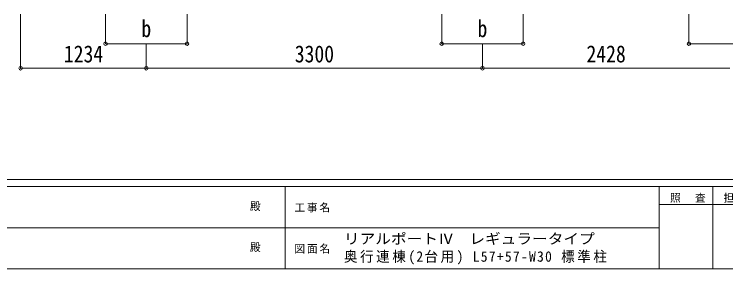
# Model space of a CAD drawing. Units: millimetres at full size. Extents: x -9783 to 9892, y -6828 to 6752.
# Drawn here: x -3128 to 3858, y -6828 to -4334 of the extents above; entities that cross this region are included whole.
import ezdxf
from ezdxf.enums import TextEntityAlignment as Align

# ---------------------------------------------------------------- set-up
doc = ezdxf.new("R2010")
doc.units = ezdxf.units.MM
doc.header["$LTSCALE"] = 35
doc.header["$PDMODE"] = 32
doc.header["$PDSIZE"] = 35
doc.layers.add('0-A_寸法', color=6, linetype='Continuous', lineweight=9)
doc.layers.add('F-0_240', color=7, linetype='Continuous', lineweight=9)
doc.styles.add('ＭＳ ゴシック', font='')
doc.styles.get('ＭＳ ゴシック').set_extended_font_data('MS Gothic')

msp = doc.modelspace()

# ---------------------------------------------------------------- linework, layer by layer
at = {"layer": '0-A_寸法'}
for p, q in [((-3065.01, -4862.55), (-3065.01, -4333.6)), ((-2231.01, -4622.57), (-2231.01, -4333.6)), ((-1431.01, -4622.57), (-1431.01, -4333.6)), ((1068.99, -4622.57), (1068.99, -4333.6)), ((1868.99, -4622.57), (1868.99, -4333.6)), ((3496.99, -4622.57), (3496.99, -4333.6)), ((-2231.01, -4622.57), (-1431.01, -4622.57)), ((-1831.01, -4862.55), (-1831.01, -4622.57)), ((1068.99, -4622.57), (1868.99, -4622.57)), ((1468.99, -4862.55), (1468.99, -4622.57)), ((4296.99, -4622.57), (3496.99, -4622.57)), ((-3065.01, -4862.55), (-1831.01, -4862.55)), ((-1831.01, -4862.55), (1468.99, -4862.55)), ((1468.99, -4862.55), (3896.99, -4862.55))]:
    msp.add_line(p, q, dxfattribs=at)
for p in [(-2231.01, -4622.57), (-1431.01, -4622.57), (1068.99, -4622.57), (1868.99, -4622.57), (3496.99, -4622.57), (-3065.01, -4862.55), (-1831.01, -4862.55), (1468.99, -4862.55)]:
    msp.add_point(p, dxfattribs=at)
at = {"layer": 'F-0_240', "color": 5}
for p, q in [((-9783.03, -5953.1), (9396.97, -5953.1)), ((-9783.03, -6023.1), (6285.75, -6023.1)), ((-469.25, -6023.1), (-469.25, -6828.1)), ((3205.75, -6023.1), (3205.75, -6828.1)), ((3730.75, -6023.1), (3730.75, -6828.1)), ((3205.75, -6198.1), (5305.75, -6198.1)), ((-3969.25, -6425.6), (3205.75, -6425.6)), ((-9783.03, -6828.1), (9396.97, -6828.1))]:
    msp.add_line(p, q, dxfattribs=at)

# ---------------------------------------------------------------- texts
at = {"layer": '0-A_寸法', "color": 7, "style": 'ＭＳ ゴシック', "width": 0.85}
for s, p in [('b', (-1879.13, -4608.19)), ('b', (1420.87, -4608.19)), ('1234', (-2640.51, -4855.55)), ('3300', (-373.51, -4855.55)), ('2428', (2490.49, -4855.55))]:
    msp.add_text(s, height=166.8, dxfattribs=at).set_placement(p, align=Align.BOTTOM_LEFT)
at = {"layer": 'F-0_240', "style": 'ＭＳ ゴシック'}
for p in [(-814.24, -6276.85), (-814.24, -6679.35)]:
    msp.add_text('殿', height=76.98, dxfattribs=at).set_placement(p, align=Align.BOTTOM_LEFT)
at = {"layer": 'F-0_240', "style": 'ＭＳ ゴシック', "width": 1.1}
msp.add_text('リアルポートⅣ\u3000レギュラータイプ', height=102.6, dxfattribs=at).set_placement((109.35, -6616.22), align=Align.BOTTOM_LEFT)
at = {"layer": 'F-0_240', "attachment_point": 7, "style": 'ＭＳ ゴシック'}
for s, insert, char_height in [('\\T1.17;照\u3000査', (3310.76, -6180.6), 76.98), ('\\T1.17;担\u3000当', (3835.76, -6180.6), 76.98), ('\\T1.17;工事名', (-376.96, -6276.85), 76.98), ('\\T1.17;図面名', (-376.96, -6679.35), 76.98), ('\\T1.19;\\W0.95;奥行連棟(2台用)\\~L57+57-W30\\~標準柱', (109.2, -6786.55), 102.6)]:
    msp.add_mtext(s, dxfattribs=dict(at, insert=insert, char_height=char_height))

doc.saveas('drawing.dxf')
